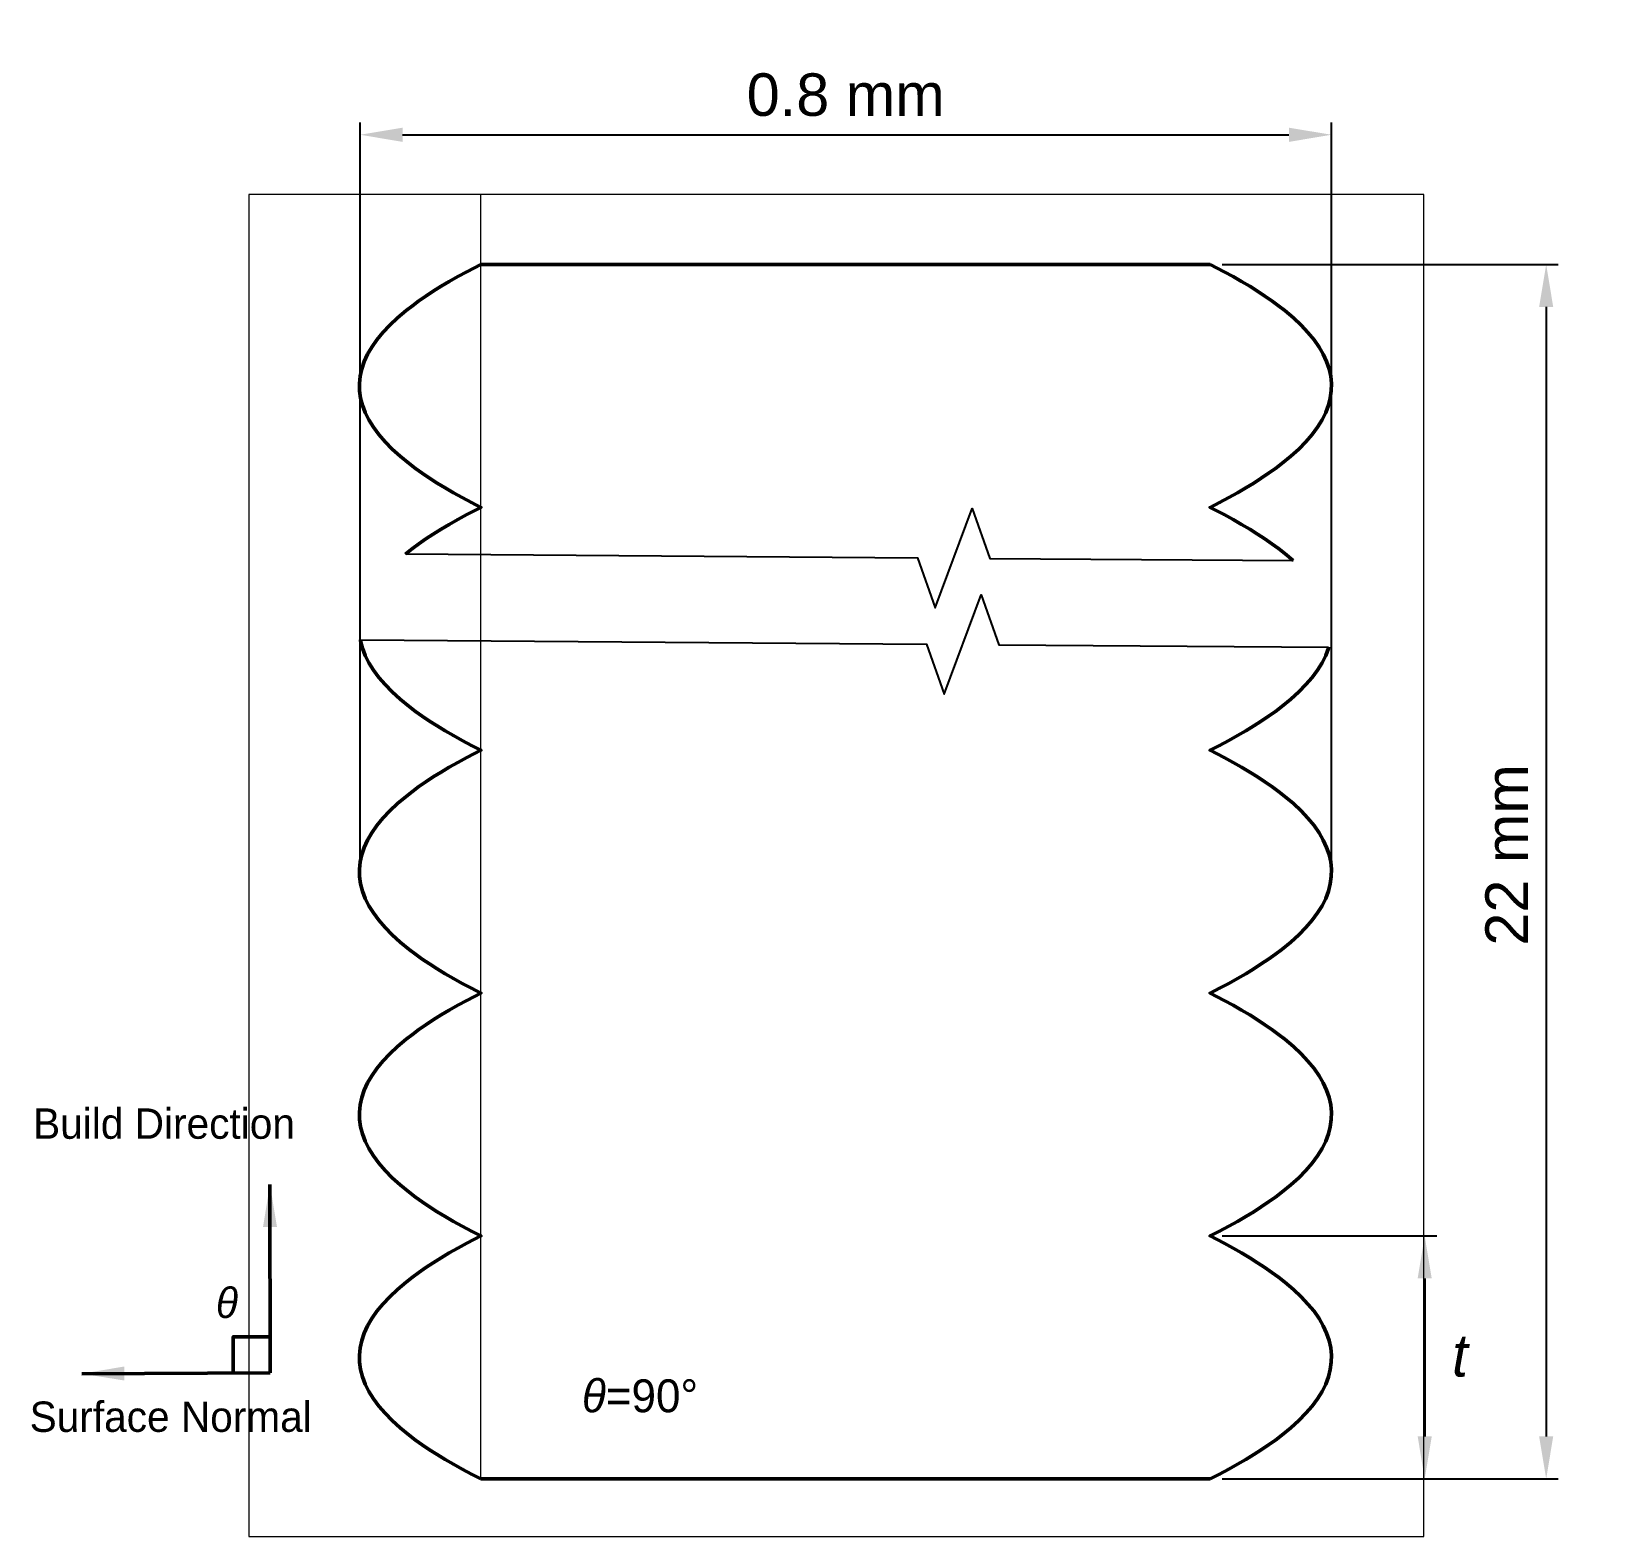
# Paper-space layout 'Layout2' of a CAD drawing. Header units: millimetres. Extents: x 95 to 225, y 38 to 162.
# The model-space entities are those that its viewports show. They can reach past a viewport. Long polylines and large blocks are cut down to what shows.
import ezdxf

# ---------------------------------------------------------------- set-up
doc = ezdxf.new("R2010")
doc.units = ezdxf.units.MM
doc.linetypes.add('AM_ISO08W050', pattern=[18, 12, -1.5, 3, -1.5])
for name, color, linetype, lineweight in [('AM_0', 7, 'Continuous', 50), ('AM_4', 3, 'Continuous', 25), ('AM_5', 3, 'Continuous', 25), ('AM_7', 4, 'AM_ISO08W050', 20)]:
    doc.layers.add(name, color=color, linetype=linetype, lineweight=lineweight)
doc.layers.add('AM_VIEWS', color=1, linetype='Continuous', lineweight=25, plot=False)
doc.styles.get("Standard").update_dxf_attribs({"font": 'arial.ttf'})
doc.dimstyles.new('AM_ISO$0', dxfattribs={"dimtxt": 3.5, "dimasz": 3.5, "dimexe": 1, "dimexo": 1, "dimgap": 1.5, "dimtad": 1, "dimdsep": 46, "dimtxsty": 'Standard', "dimcen": 0, "dimclrd": 256, "dimclre": 256, "dimclrt": 2, "dimadec": 0, "dimazin": 2, "dimtp": 0.1, "dimtm": 0.1, "dimtfac": 0.71, "dimtdec": 3, "dimtmove": 0, "dimatfit": 3, "dimfxl": 1, "dimlwd": -1, "dimlwe": -1, "dimarcsym": 1})
doc.dimstyles.new('AM_ISO$7', dxfattribs={"dimtxt": 3.5, "dimasz": 3.5, "dimexe": 1, "dimexo": 1, "dimgap": 1.5, "dimtad": 1, "dimdsep": 46, "dimtxsty": 'Standard', "dimcen": 0, "dimclrd": 256, "dimclre": 256, "dimclrt": 2, "dimadec": 0, "dimazin": 2, "dimtp": 0.1, "dimtm": 0.1, "dimtfac": 0.71, "dimtdec": 3, "dimtmove": 0, "dimatfit": 3, "dimfxl": 1, "dimlwd": -1, "dimlwe": -1, "dimarcsym": 1})

# ---------------------------------------------------------------- blocks, each defined once
blk = doc.blocks.new('*D6')
at = {"layer": 'AM_5', "linetype": 'ByBlock', "transparency": 16777216}
for p, q in [((193.4, 62.55), (211.07, 62.55)), ((210.07, 59.05), (210.07, 46.05)), ((193.4, 42.55), (211.07, 42.55))]:
    blk.add_line(p, q, dxfattribs=at)
at = {"layer": 'AM_5', "transparency": 16777216}
for points in [[(209.49, 59.05), (210.65, 59.05), (210.07, 62.55)], [(209.49, 46.05), (210.65, 46.05), (210.07, 42.55)]]:
    blk.add_solid(points, dxfattribs=at)
at = {"layer": 'Defpoints', "color": 0, "transparency": 16777216}
for p in [(192.4, 62.55), (192.4, 42.55), (210.07, 42.55)]:
    blk.add_point(p, dxfattribs=at)
blk = doc.blocks.new('*D7')
at = {"layer": 'AM_5', "linetype": 'ByBlock', "transparency": 16777216}
for p, q in [((122.44, 92.85), (122.44, 154.23)), ((202.39, 93.45), (202.39, 154.23)), ((125.94, 153.23), (198.89, 153.23))]:
    blk.add_line(p, q, dxfattribs=at)
at = {"layer": 'AM_5', "transparency": 16777216}
for points in [[(125.94, 153.81), (125.94, 152.64), (122.44, 153.23)], [(198.89, 153.81), (198.89, 152.64), (202.39, 153.23)]]:
    blk.add_solid(points, dxfattribs=at)
at = {"layer": 'Defpoints', "color": 0, "transparency": 16777216}
for p in [(202.39, 153.23), (202.39, 92.45), (122.44, 91.85)]:
    blk.add_point(p, dxfattribs=at)
at = {"layer": 'AM_5', "color": 2, "transparency": 16777216, "insert": (162.41, 156.51), "char_height": 3.5, "attachment_point": 5}
blk.add_mtext('0.8 mm', dxfattribs=at)
blk = doc.blocks.new('*D8')
at = {"layer": 'AM_5', "linetype": 'ByBlock', "transparency": 16777216}
for p, q in [((193.4, 142.55), (221.07, 142.55)), ((220.07, 139.05), (220.07, 46.05)), ((193.4, 42.55), (221.07, 42.55))]:
    blk.add_line(p, q, dxfattribs=at)
at = {"layer": 'AM_5', "transparency": 16777216}
for points in [[(219.49, 139.05), (220.65, 139.05), (220.07, 142.55)], [(219.49, 46.05), (220.65, 46.05), (220.07, 42.55)]]:
    blk.add_solid(points, dxfattribs=at)
at = {"layer": 'Defpoints', "color": 0, "transparency": 16777216}
for p in [(192.4, 142.55), (192.4, 42.55), (220.07, 42.55)]:
    blk.add_point(p, dxfattribs=at)
at = {"layer": 'AM_5', "color": 2, "transparency": 16777216, "insert": (216.81, 93.25), "char_height": 3.5, "attachment_point": 5, "rotation": 90}
blk.add_mtext(' 22 mm', dxfattribs=at)

msp = doc.modelspace()

# ---------------------------------------------------------------- linework, layer by layer
at = {"layer": 'AM_0'}
for p, q in [((2, 1), (2.6002, 1)), ((2, 0), (2.6002, 0))]:
    msp.add_line(p, q, dxfattribs=at)
for points in [[(2, 0.8), (2, 0.8), (1.9922, 0.804), (1.9922, 0.804), (1.9846, 0.808), (1.9846, 0.808), (1.9774, 0.812), (1.9774, 0.812), (1.9706, 0.816), (1.9706, 0.816), (1.964, 0.82), (1.964, 0.82), (1.9578, 0.824), (1.9578, 0.824), (1.9518, 0.828), (1.9518, 0.828), (1.9462, 0.832), (1.9462, 0.832), (1.941, 0.836), (1.941, 0.836), (1.941, 0.836), (1.9336, 0.842), (1.9336, 0.842), (1.9336, 0.842), (1.927, 0.848), (1.927, 0.848), (1.927, 0.848), (1.9212, 0.854), (1.9212, 0.854), (1.9212, 0.854), (1.916, 0.86), (1.916, 0.86), (1.916, 0.86), (1.9116, 0.866), (1.9116, 0.866), (1.9116, 0.866), (1.9078, 0.872), (1.9078, 0.872), (1.9078, 0.872), (1.9048, 0.878), (1.9048, 0.878), (1.9048, 0.878), (1.9026, 0.884), (1.9026, 0.884), (1.9026, 0.884), (1.901, 0.89), (1.901, 0.89), (1.901, 0.89), (1.9002, 0.896), (1.9002, 0.896), (1.9002, 0.896), (1.9, 0.902), (1.9, 0.902), (1.9, 0.902), (1.9006, 0.908), (1.9006, 0.908), (1.9006, 0.908), (1.902, 0.914), (1.902, 0.914), (1.902, 0.914), (1.904, 0.92), (1.904, 0.92), (1.904, 0.92), (1.9068, 0.926), (1.9068, 0.926), (1.9068, 0.926), (1.9102, 0.932), (1.9102, 0.932), (1.9102, 0.932), (1.9144, 0.938), (1.9144, 0.938), (1.9144, 0.938), (1.9194, 0.944), (1.9194, 0.944), (1.9194, 0.944), (1.925, 0.95), (1.925, 0.95), (1.925, 0.95), (1.9314, 0.956), (1.9314, 0.956), (1.9314, 0.956), (1.9384, 0.962), (1.9384, 0.962), (1.9436, 0.966), (1.9436, 0.966), (1.949, 0.97), (1.949, 0.97), (1.9548, 0.974), (1.9548, 0.974), (1.9608, 0.978), (1.9608, 0.978), (1.9672, 0.982), (1.9672, 0.982), (1.974, 0.986), (1.974, 0.986), (1.981, 0.99), (1.981, 0.99), (1.9884, 0.994), (1.9884, 0.994), (2, 1), (2, 1)], [(2.6002, 0.8), (2.6002, 0.8), (2.608, 0.804), (2.608, 0.804), (2.6156, 0.808), (2.6156, 0.808), (2.6228, 0.812), (2.6228, 0.812), (2.6296, 0.816), (2.6296, 0.816), (2.6362, 0.82), (2.6362, 0.82), (2.6424, 0.824), (2.6424, 0.824), (2.6484, 0.828), (2.6484, 0.828), (2.654, 0.832), (2.654, 0.832), (2.6592, 0.836), (2.6592, 0.836), (2.6592, 0.836), (2.6666, 0.842), (2.6666, 0.842), (2.6666, 0.842), (2.6732, 0.848), (2.6732, 0.848), (2.6732, 0.848), (2.679, 0.854), (2.679, 0.854), (2.679, 0.854), (2.6842, 0.86), (2.6842, 0.86), (2.6842, 0.86), (2.6886, 0.866), (2.6886, 0.866), (2.6886, 0.866), (2.6924, 0.872), (2.6924, 0.872), (2.6924, 0.872), (2.6954, 0.878), (2.6954, 0.878), (2.6954, 0.878), (2.6976, 0.884), (2.6976, 0.884), (2.6976, 0.884), (2.6992, 0.89), (2.6992, 0.89), (2.6992, 0.89), (2.7, 0.896), (2.7, 0.896), (2.7, 0.896), (2.7002, 0.902), (2.7002, 0.902), (2.7002, 0.902), (2.6996, 0.908), (2.6996, 0.908), (2.6996, 0.908), (2.6982, 0.914), (2.6982, 0.914), (2.6982, 0.914), (2.6962, 0.92), (2.6962, 0.92), (2.6962, 0.92), (2.6934, 0.926), (2.6934, 0.926), (2.6934, 0.926), (2.69, 0.932), (2.69, 0.932), (2.69, 0.932), (2.6858, 0.938), (2.6858, 0.938), (2.6858, 0.938), (2.6808, 0.944), (2.6808, 0.944), (2.6808, 0.944), (2.6752, 0.95), (2.6752, 0.95), (2.6752, 0.95), (2.6688, 0.956), (2.6688, 0.956), (2.6688, 0.956), (2.6618, 0.962), (2.6618, 0.962), (2.6566, 0.966), (2.6566, 0.966), (2.6512, 0.97), (2.6512, 0.97), (2.6454, 0.974), (2.6454, 0.974), (2.6394, 0.978), (2.6394, 0.978), (2.633, 0.982), (2.633, 0.982), (2.6262, 0.986), (2.6262, 0.986), (2.6192, 0.99), (2.6192, 0.99), (2.6118, 0.994), (2.6118, 0.994), (2.6002, 1), (2.6002, 1)], [(1.9379, 0.7616), (1.9384, 0.762), (1.9384, 0.762), (1.9436, 0.766), (1.9436, 0.766), (1.949, 0.77), (1.949, 0.77), (1.9548, 0.774), (1.9548, 0.774), (1.9608, 0.778), (1.9608, 0.778), (1.9672, 0.782), (1.9672, 0.782), (1.974, 0.786), (1.974, 0.786), (1.981, 0.79), (1.981, 0.79), (1.9884, 0.794), (1.9884, 0.794), (2, 0.8), (2, 0.8)], [(2.6687, 0.7561), (2.6618, 0.762), (2.6618, 0.762), (2.6566, 0.766), (2.6566, 0.766), (2.6512, 0.77), (2.6512, 0.77), (2.6454, 0.774), (2.6454, 0.774), (2.6394, 0.778), (2.6394, 0.778), (2.633, 0.782), (2.633, 0.782), (2.6262, 0.786), (2.6262, 0.786), (2.6192, 0.79), (2.6192, 0.79), (2.6118, 0.794), (2.6118, 0.794), (2.6002, 0.8), (2.6002, 0.8)], [(2, 0.6), (2, 0.6), (1.9922, 0.604), (1.9922, 0.604), (1.9846, 0.608), (1.9846, 0.608), (1.9774, 0.612), (1.9774, 0.612), (1.9706, 0.616), (1.9706, 0.616), (1.964, 0.62), (1.964, 0.62), (1.9578, 0.624), (1.9578, 0.624), (1.9518, 0.628), (1.9518, 0.628), (1.9462, 0.632), (1.9462, 0.632), (1.941, 0.636), (1.941, 0.636), (1.941, 0.636), (1.9336, 0.642), (1.9336, 0.642), (1.9336, 0.642), (1.927, 0.648), (1.927, 0.648), (1.927, 0.648), (1.9212, 0.654), (1.9212, 0.654), (1.9212, 0.654), (1.916, 0.66), (1.916, 0.66), (1.916, 0.66), (1.9116, 0.666), (1.9116, 0.666), (1.9116, 0.666), (1.9078, 0.672), (1.9078, 0.672), (1.9078, 0.672), (1.9048, 0.678), (1.9048, 0.678), (1.9048, 0.678), (1.9026, 0.684), (1.9026, 0.684), (1.9026, 0.684), (1.901, 0.69), (1.901, 0.69), (1.901, 0.69), (1.9009, 0.6908)], [(2.6002, 0.6), (2.6002, 0.6), (2.608, 0.604), (2.608, 0.604), (2.6156, 0.608), (2.6156, 0.608), (2.6228, 0.612), (2.6228, 0.612), (2.6296, 0.616), (2.6296, 0.616), (2.6362, 0.62), (2.6362, 0.62), (2.6424, 0.624), (2.6424, 0.624), (2.6484, 0.628), (2.6484, 0.628), (2.654, 0.632), (2.654, 0.632), (2.6592, 0.636), (2.6592, 0.636), (2.6592, 0.636), (2.6666, 0.642), (2.6666, 0.642), (2.6666, 0.642), (2.6732, 0.648), (2.6732, 0.648), (2.6732, 0.648), (2.679, 0.654), (2.679, 0.654), (2.679, 0.654), (2.6842, 0.66), (2.6842, 0.66), (2.6842, 0.66), (2.6886, 0.666), (2.6886, 0.666), (2.6886, 0.666), (2.6924, 0.672), (2.6924, 0.672), (2.6924, 0.672), (2.6954, 0.678), (2.6954, 0.678), (2.6954, 0.678), (2.6976, 0.684), (2.6976, 0.684), (2.6976, 0.684), (2.6978, 0.6848)], [(2, 0.4), (2, 0.4), (1.9922, 0.404), (1.9922, 0.404), (1.9846, 0.408), (1.9846, 0.408), (1.9774, 0.412), (1.9774, 0.412), (1.9706, 0.416), (1.9706, 0.416), (1.964, 0.42), (1.964, 0.42), (1.9578, 0.424), (1.9578, 0.424), (1.9518, 0.428), (1.9518, 0.428), (1.9462, 0.432), (1.9462, 0.432), (1.941, 0.436), (1.941, 0.436), (1.941, 0.436), (1.9336, 0.442), (1.9336, 0.442), (1.9336, 0.442), (1.927, 0.448), (1.927, 0.448), (1.927, 0.448), (1.9212, 0.454), (1.9212, 0.454), (1.9212, 0.454), (1.916, 0.46), (1.916, 0.46), (1.916, 0.46), (1.9116, 0.466), (1.9116, 0.466), (1.9116, 0.466), (1.9078, 0.472), (1.9078, 0.472), (1.9078, 0.472), (1.9048, 0.478), (1.9048, 0.478), (1.9048, 0.478), (1.9026, 0.484), (1.9026, 0.484), (1.9026, 0.484), (1.901, 0.49), (1.901, 0.49), (1.901, 0.49), (1.9002, 0.496), (1.9002, 0.496), (1.9002, 0.496), (1.9, 0.502), (1.9, 0.502), (1.9, 0.502), (1.9006, 0.508), (1.9006, 0.508), (1.9006, 0.508), (1.902, 0.514), (1.902, 0.514), (1.902, 0.514), (1.904, 0.52), (1.904, 0.52), (1.904, 0.52), (1.9068, 0.526), (1.9068, 0.526), (1.9068, 0.526), (1.9102, 0.532), (1.9102, 0.532), (1.9102, 0.532), (1.9144, 0.538), (1.9144, 0.538), (1.9144, 0.538), (1.9194, 0.544), (1.9194, 0.544), (1.9194, 0.544), (1.925, 0.55), (1.925, 0.55), (1.925, 0.55), (1.9314, 0.556), (1.9314, 0.556), (1.9314, 0.556), (1.9384, 0.562), (1.9384, 0.562), (1.9436, 0.566), (1.9436, 0.566), (1.949, 0.57), (1.949, 0.57), (1.9548, 0.574), (1.9548, 0.574), (1.9608, 0.578), (1.9608, 0.578), (1.9672, 0.582), (1.9672, 0.582), (1.974, 0.586), (1.974, 0.586), (1.981, 0.59), (1.981, 0.59), (1.9884, 0.594), (1.9884, 0.594), (2, 0.6), (2, 0.6)], [(2.6002, 0.4), (2.6002, 0.4), (2.608, 0.404), (2.608, 0.404), (2.6156, 0.408), (2.6156, 0.408), (2.6228, 0.412), (2.6228, 0.412), (2.6296, 0.416), (2.6296, 0.416), (2.6362, 0.42), (2.6362, 0.42), (2.6424, 0.424), (2.6424, 0.424), (2.6484, 0.428), (2.6484, 0.428), (2.654, 0.432), (2.654, 0.432), (2.6592, 0.436), (2.6592, 0.436), (2.6592, 0.436), (2.6666, 0.442), (2.6666, 0.442), (2.6666, 0.442), (2.6732, 0.448), (2.6732, 0.448), (2.6732, 0.448), (2.679, 0.454), (2.679, 0.454), (2.679, 0.454), (2.6842, 0.46), (2.6842, 0.46), (2.6842, 0.46), (2.6886, 0.466), (2.6886, 0.466), (2.6886, 0.466), (2.6924, 0.472), (2.6924, 0.472), (2.6924, 0.472), (2.6954, 0.478), (2.6954, 0.478), (2.6954, 0.478), (2.6976, 0.484), (2.6976, 0.484), (2.6976, 0.484), (2.6992, 0.49), (2.6992, 0.49), (2.6992, 0.49), (2.7, 0.496), (2.7, 0.496), (2.7, 0.496), (2.7002, 0.502), (2.7002, 0.502), (2.7002, 0.502), (2.6996, 0.508), (2.6996, 0.508), (2.6996, 0.508), (2.6982, 0.514), (2.6982, 0.514), (2.6982, 0.514), (2.6962, 0.52), (2.6962, 0.52), (2.6962, 0.52), (2.6934, 0.526), (2.6934, 0.526), (2.6934, 0.526), (2.69, 0.532), (2.69, 0.532), (2.69, 0.532), (2.6858, 0.538), (2.6858, 0.538), (2.6858, 0.538), (2.6808, 0.544), (2.6808, 0.544), (2.6808, 0.544), (2.6752, 0.55), (2.6752, 0.55), (2.6752, 0.55), (2.6688, 0.556), (2.6688, 0.556), (2.6688, 0.556), (2.6618, 0.562), (2.6618, 0.562), (2.6566, 0.566), (2.6566, 0.566), (2.6512, 0.57), (2.6512, 0.57), (2.6454, 0.574), (2.6454, 0.574), (2.6394, 0.578), (2.6394, 0.578), (2.633, 0.582), (2.633, 0.582), (2.6262, 0.586), (2.6262, 0.586), (2.6192, 0.59), (2.6192, 0.59), (2.6118, 0.594), (2.6118, 0.594), (2.6002, 0.6), (2.6002, 0.6)], [(2, 0.2), (2, 0.2), (1.9922, 0.204), (1.9922, 0.204), (1.9846, 0.208), (1.9846, 0.208), (1.9774, 0.212), (1.9774, 0.212), (1.9706, 0.216), (1.9706, 0.216), (1.964, 0.22), (1.964, 0.22), (1.9578, 0.224), (1.9578, 0.224), (1.9518, 0.228), (1.9518, 0.228), (1.9462, 0.232), (1.9462, 0.232), (1.941, 0.236), (1.941, 0.236), (1.941, 0.236), (1.9336, 0.242), (1.9336, 0.242), (1.9336, 0.242), (1.927, 0.248), (1.927, 0.248), (1.927, 0.248), (1.9212, 0.254), (1.9212, 0.254), (1.9212, 0.254), (1.916, 0.26), (1.916, 0.26), (1.916, 0.26), (1.9116, 0.266), (1.9116, 0.266), (1.9116, 0.266), (1.9078, 0.272), (1.9078, 0.272), (1.9078, 0.272), (1.9048, 0.278), (1.9048, 0.278), (1.9048, 0.278), (1.9026, 0.284), (1.9026, 0.284), (1.9026, 0.284), (1.901, 0.29), (1.901, 0.29), (1.901, 0.29), (1.9002, 0.296), (1.9002, 0.296), (1.9002, 0.296), (1.9, 0.302), (1.9, 0.302), (1.9, 0.302), (1.9006, 0.308), (1.9006, 0.308), (1.9006, 0.308), (1.902, 0.314), (1.902, 0.314), (1.902, 0.314), (1.904, 0.32), (1.904, 0.32), (1.904, 0.32), (1.9068, 0.326), (1.9068, 0.326), (1.9068, 0.326), (1.9102, 0.332), (1.9102, 0.332), (1.9102, 0.332), (1.9144, 0.338), (1.9144, 0.338), (1.9144, 0.338), (1.9194, 0.344), (1.9194, 0.344), (1.9194, 0.344), (1.925, 0.35), (1.925, 0.35), (1.925, 0.35), (1.9314, 0.356), (1.9314, 0.356), (1.9314, 0.356), (1.9384, 0.362), (1.9384, 0.362), (1.9436, 0.366), (1.9436, 0.366), (1.949, 0.37), (1.949, 0.37), (1.9548, 0.374), (1.9548, 0.374), (1.9608, 0.378), (1.9608, 0.378), (1.9672, 0.382), (1.9672, 0.382), (1.974, 0.386), (1.974, 0.386), (1.981, 0.39), (1.981, 0.39), (1.9884, 0.394), (1.9884, 0.394), (2, 0.4), (2, 0.4)], [(2.6002, 0.2), (2.6002, 0.2), (2.608, 0.204), (2.608, 0.204), (2.6156, 0.208), (2.6156, 0.208), (2.6228, 0.212), (2.6228, 0.212), (2.6296, 0.216), (2.6296, 0.216), (2.6362, 0.22), (2.6362, 0.22), (2.6424, 0.224), (2.6424, 0.224), (2.6484, 0.228), (2.6484, 0.228), (2.654, 0.232), (2.654, 0.232), (2.6592, 0.236), (2.6592, 0.236), (2.6592, 0.236), (2.6666, 0.242), (2.6666, 0.242), (2.6666, 0.242), (2.6732, 0.248), (2.6732, 0.248), (2.6732, 0.248), (2.679, 0.254), (2.679, 0.254), (2.679, 0.254), (2.6842, 0.26), (2.6842, 0.26), (2.6842, 0.26), (2.6886, 0.266), (2.6886, 0.266), (2.6886, 0.266), (2.6924, 0.272), (2.6924, 0.272), (2.6924, 0.272), (2.6954, 0.278), (2.6954, 0.278), (2.6954, 0.278), (2.6976, 0.284), (2.6976, 0.284), (2.6976, 0.284), (2.6992, 0.29), (2.6992, 0.29), (2.6992, 0.29), (2.7, 0.296), (2.7, 0.296), (2.7, 0.296), (2.7002, 0.302), (2.7002, 0.302), (2.7002, 0.302), (2.6996, 0.308), (2.6996, 0.308), (2.6996, 0.308), (2.6982, 0.314), (2.6982, 0.314), (2.6982, 0.314), (2.6962, 0.32), (2.6962, 0.32), (2.6962, 0.32), (2.6934, 0.326), (2.6934, 0.326), (2.6934, 0.326), (2.69, 0.332), (2.69, 0.332), (2.69, 0.332), (2.6858, 0.338), (2.6858, 0.338), (2.6858, 0.338), (2.6808, 0.344), (2.6808, 0.344), (2.6808, 0.344), (2.6752, 0.35), (2.6752, 0.35), (2.6752, 0.35), (2.6688, 0.356), (2.6688, 0.356), (2.6688, 0.356), (2.6618, 0.362), (2.6618, 0.362), (2.6566, 0.366), (2.6566, 0.366), (2.6512, 0.37), (2.6512, 0.37), (2.6454, 0.374), (2.6454, 0.374), (2.6394, 0.378), (2.6394, 0.378), (2.633, 0.382), (2.633, 0.382), (2.6262, 0.386), (2.6262, 0.386), (2.6192, 0.39), (2.6192, 0.39), (2.6118, 0.394), (2.6118, 0.394), (2.6002, 0.4), (2.6002, 0.4)], [(2, 0), (2, 0), (1.9922, 0.004), (1.9922, 0.004), (1.9846, 0.008), (1.9846, 0.008), (1.9774, 0.012), (1.9774, 0.012), (1.9706, 0.016), (1.9706, 0.016), (1.964, 0.02), (1.964, 0.02), (1.9578, 0.024), (1.9578, 0.024), (1.9518, 0.028), (1.9518, 0.028), (1.9462, 0.032), (1.9462, 0.032), (1.941, 0.036), (1.941, 0.036), (1.941, 0.036), (1.9336, 0.042), (1.9336, 0.042), (1.9336, 0.042), (1.927, 0.048), (1.927, 0.048), (1.927, 0.048), (1.9212, 0.054), (1.9212, 0.054), (1.9212, 0.054), (1.916, 0.06), (1.916, 0.06), (1.916, 0.06), (1.9116, 0.066), (1.9116, 0.066), (1.9116, 0.066), (1.9078, 0.072), (1.9078, 0.072), (1.9078, 0.072), (1.9048, 0.078), (1.9048, 0.078), (1.9048, 0.078), (1.9026, 0.084), (1.9026, 0.084), (1.9026, 0.084), (1.901, 0.09), (1.901, 0.09), (1.901, 0.09), (1.9002, 0.096), (1.9002, 0.096), (1.9002, 0.096), (1.9, 0.102), (1.9, 0.102), (1.9, 0.102), (1.9006, 0.108), (1.9006, 0.108), (1.9006, 0.108), (1.902, 0.114), (1.902, 0.114), (1.902, 0.114), (1.904, 0.12), (1.904, 0.12), (1.904, 0.12), (1.9068, 0.126), (1.9068, 0.126), (1.9068, 0.126), (1.9102, 0.132), (1.9102, 0.132), (1.9102, 0.132), (1.9144, 0.138), (1.9144, 0.138), (1.9144, 0.138), (1.9194, 0.144), (1.9194, 0.144), (1.9194, 0.144), (1.925, 0.15), (1.925, 0.15), (1.925, 0.15), (1.9314, 0.156), (1.9314, 0.156), (1.9314, 0.156), (1.9384, 0.162), (1.9384, 0.162), (1.9436, 0.166), (1.9436, 0.166), (1.949, 0.17), (1.949, 0.17), (1.9548, 0.174), (1.9548, 0.174), (1.9608, 0.178), (1.9608, 0.178), (1.9672, 0.182), (1.9672, 0.182), (1.974, 0.186), (1.974, 0.186), (1.981, 0.19), (1.981, 0.19), (1.9884, 0.194), (1.9884, 0.194), (2, 0.2), (2, 0.2)], [(2.6002, 0), (2.6002, 0), (2.608, 0.004), (2.608, 0.004), (2.6156, 0.008), (2.6156, 0.008), (2.6228, 0.012), (2.6228, 0.012), (2.6296, 0.016), (2.6296, 0.016), (2.6362, 0.02), (2.6362, 0.02), (2.6424, 0.024), (2.6424, 0.024), (2.6484, 0.028), (2.6484, 0.028), (2.654, 0.032), (2.654, 0.032), (2.6592, 0.036), (2.6592, 0.036), (2.6592, 0.036), (2.6666, 0.042), (2.6666, 0.042), (2.6666, 0.042), (2.6732, 0.048), (2.6732, 0.048), (2.6732, 0.048), (2.679, 0.054), (2.679, 0.054), (2.679, 0.054), (2.6842, 0.06), (2.6842, 0.06), (2.6842, 0.06), (2.6886, 0.066), (2.6886, 0.066), (2.6886, 0.066), (2.6924, 0.072), (2.6924, 0.072), (2.6924, 0.072), (2.6954, 0.078), (2.6954, 0.078), (2.6954, 0.078), (2.6976, 0.084), (2.6976, 0.084), (2.6976, 0.084), (2.6992, 0.09), (2.6992, 0.09), (2.6992, 0.09), (2.7, 0.096), (2.7, 0.096), (2.7, 0.096), (2.7002, 0.102), (2.7002, 0.102), (2.7002, 0.102), (2.6996, 0.108), (2.6996, 0.108), (2.6996, 0.108), (2.6982, 0.114), (2.6982, 0.114), (2.6982, 0.114), (2.6962, 0.12), (2.6962, 0.12), (2.6962, 0.12), (2.6934, 0.126), (2.6934, 0.126), (2.6934, 0.126), (2.69, 0.132), (2.69, 0.132), (2.69, 0.132), (2.6858, 0.138), (2.6858, 0.138), (2.6858, 0.138), (2.6808, 0.144), (2.6808, 0.144), (2.6808, 0.144), (2.6752, 0.15), (2.6752, 0.15), (2.6752, 0.15), (2.6688, 0.156), (2.6688, 0.156), (2.6688, 0.156), (2.6618, 0.162), (2.6618, 0.162), (2.6566, 0.166), (2.6566, 0.166), (2.6512, 0.17), (2.6512, 0.17), (2.6454, 0.174), (2.6454, 0.174), (2.6394, 0.178), (2.6394, 0.178), (2.633, 0.182), (2.633, 0.182), (2.6262, 0.186), (2.6262, 0.186), (2.6192, 0.19), (2.6192, 0.19), (2.6118, 0.194), (2.6118, 0.194), (2.6002, 0.2), (2.6002, 0.2)]]:
    msp.add_lwpolyline(points, dxfattribs=at)
msp.add_lwpolyline([(2.6688, 0.756), (2.6688, 0.756)], close=True, dxfattribs=at)
at = {"layer": 'AM_4', "linetype": 'Continuous'}
for points in [[(1.9379, 0.7616), (2.3593, 0.7584), (2.3739, 0.7173), (2.4044, 0.7991), (2.419, 0.758), (2.6687, 0.7561)], [(1.9009, 0.6908), (2.3667, 0.6873), (2.3813, 0.6461), (2.4118, 0.7279), (2.4264, 0.6868), (2.6978, 0.6848)]]:
    msp.add_lwpolyline(points, dxfattribs=at)
at = {"layer": 'AM_7'}
msp.add_line((2, 0), (2, 1.1144), dxfattribs=at)

psp = doc.layouts.new('Layout2')

# ---------------------------------------------------------------- linework, layer by layer
at = {"layer": 'AM_0'}
psp.add_lwpolyline([(114.999, 54.259), (111.999, 54.259), (111.999, 51.259)], dxfattribs=at)

# ---------------------------------------------------------------- texts
at = {"layer": 'AM_0', "char_height": 2.5, "attachment_point": 1}
for s, insert in [('{\\fIBM Plex Sans|b0|i0|c0|p34;Build Direction}', (95.521, 73.054)), ('{\\fIBM Plex Sans|b0|i0|c0|p34;Surface Normal}', (95.236, 48.918))]:
    psp.add_mtext_dynamic_manual_height_columns(s, width=29.22762, gutter_width=12.5, heights=[4.963], dxfattribs=dict(at, insert=insert))
at = {"layer": 'AM_5', "attachment_point": 1}
for s, width, insert, char_height in [('{\\fIBM Plex Serif|b0|i1|c0|p18;θ}', 12.17212, (110.57, 58.297), 2.5), ('{\\fIBM Plex Serif|b0|i1|c0|p18;t}', 17.40936, (212.329, 54.476), 3.5), ('{\\fIBM Plex Serif|b0|i1|c0|p18;\\H1.08333x;θ\\fIBM Plex Serif|b0|i0|c0|p18;=90%%D}', 17.40936, (140.701, 50.743), 2.5)]:
    psp.add_mtext_dynamic_manual_height_columns(s, width=width, gutter_width=12.5, heights=[0], dxfattribs=dict(at, insert=insert, char_height=char_height))

# ---------------------------------------------------------------- dimensions: what is measured, and where the dimension line sits
at = {"layer": 'AM_5'}
dim = psp.add_linear_dim(base=(202.388, 153.227), p1=(122.438, 91.852), p2=(202.388, 92.452), text='<> mm', dimstyle='AM_ISO$0', override={"dimlfac": -0.01, "dimpost": ''}, dxfattribs=at)
dim.commit()
dim.dimension.update_dxf_attribs({"geometry": '*D7', "text_midpoint": (162.413, 156.514)})
for base, p1, text, override, picture, middle in [((220.07, 42.552), (192.398, 142.552), ' 22 mm', {"dimlfac": -0.01}, '*D8', (220.07, 93.249)), ((210.07, 42.552), (192.398, 62.552), ' ', {"dimlfac": 0.01}, '*D6', (210.07, 56.029))]:
    dim = psp.add_linear_dim(base=base, p1=p1, p2=(192.398, 42.552), angle=90, text=text, dimstyle='AM_ISO$0', override=override, dxfattribs=at)
    dim.commit()
    dim.dimension.update_dxf_attribs({"geometry": picture, "text_midpoint": middle, "dimtype": 160})

# ---------------------------------------------------------------- leaders
at = {"layer": 'AM_0'}
for points in [[(115.017, 66.792), (115.046, 51.271)], [(99.526, 51.212), (115.046, 51.271)]]:
    psp.add_leader(points, dimstyle='AM_ISO$7', override={"dimgap": 1.5, "dimtad": 0}, dxfattribs=at)

# ---------------------------------------------------------------- viewports
at = {"layer": 'AM_VIEWS'}
psp.add_viewport(center=(161.64, 93.049), size=(96.74, 110.4951), view_center_point=(2.2926, 0.505), view_height=1.10495, dxfattribs=at)

doc.saveas('drawing.dxf')
